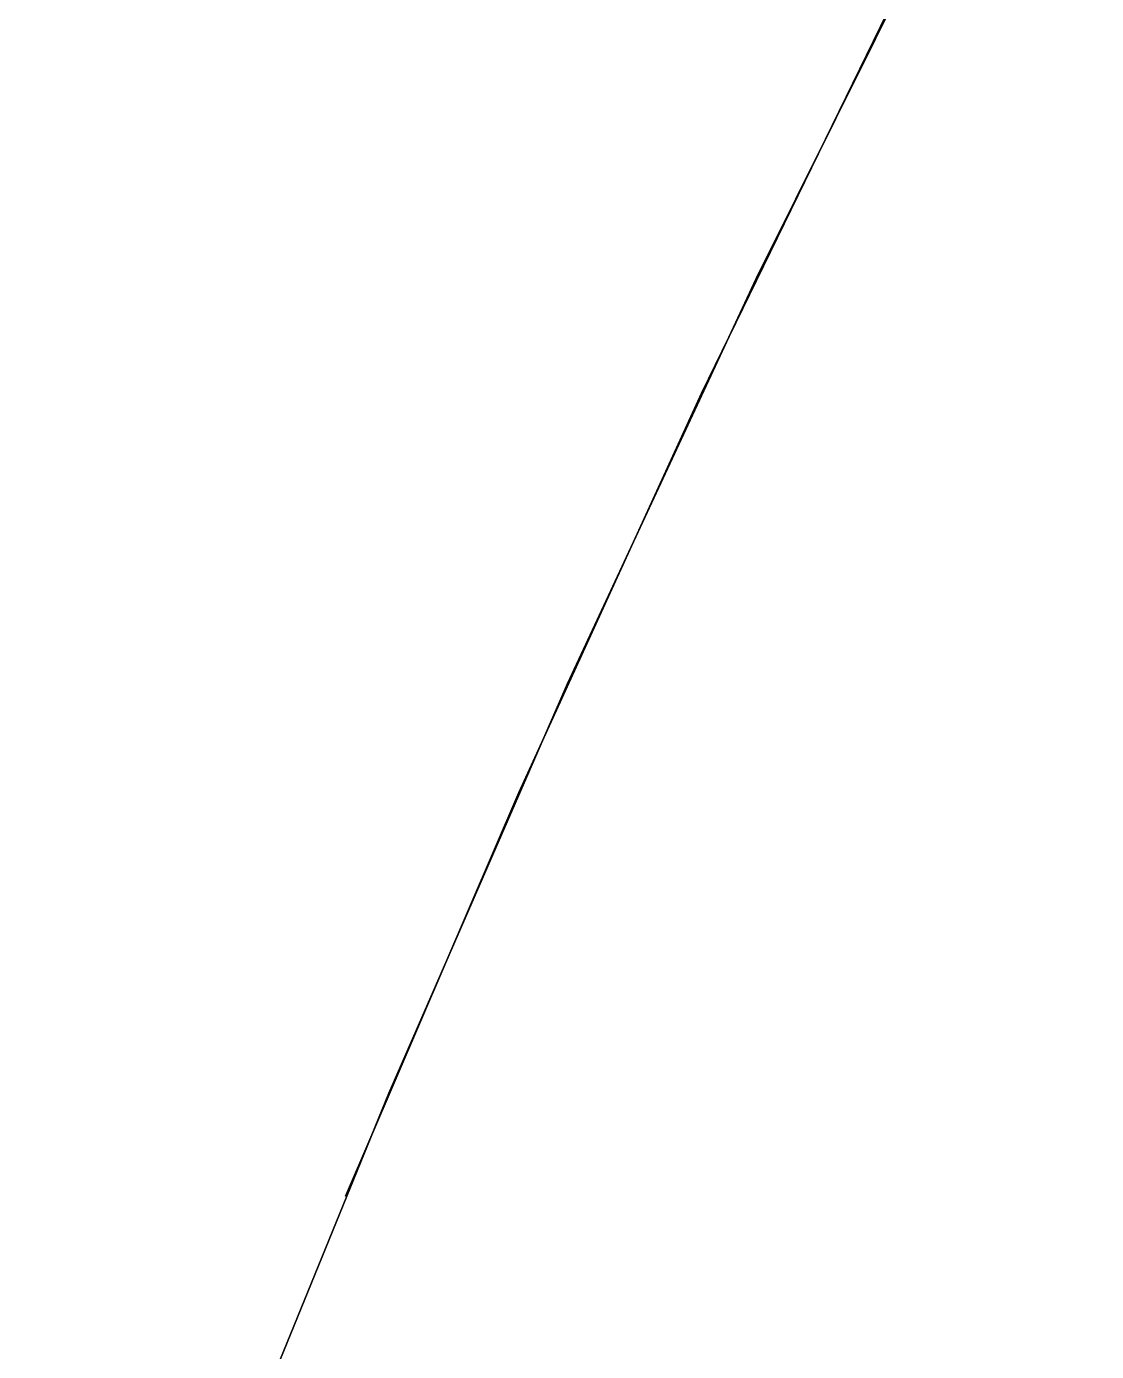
# Model space of a CAD drawing. Header units: metres. Extents: x -20 to 20, y -20 to 20.
# Drawn here: x -18.834 to -17.64, y 7.48 to 8.959 of the extents above; entities that cross this region are included whole.
import ezdxf

# ---------------------------------------------------------------- set-up
doc = ezdxf.new("R2010")
doc.units = ezdxf.units.M

msp = doc.modelspace()

# ---------------------------------------------------------------- meshes
at = {"layer": '10', "color": 2}
mesh = msp.add_polyface(dxfattribs=at)
corners = [(-17.8653, 8.9906, -16.5), (-17.8653, 8.9906, -16), (-17.6396, 9.4258, -16), (-17.8653, 8.9906, -15.5), (-17.6396, 9.4258, -15.5), (-17.8653, 8.9906, -15), (-17.6396, 9.4258, -15), (-17.8653, 8.9906, -14.5), (-17.6396, 9.4258, -14.5), (-17.8653, 8.9906, 6), (-18.0803, 8.55, 6), (-17.8653, 8.9906, 6.5), (-18.0803, 8.55, 6.5), (-17.8653, 8.9906, 7), (-18.0803, 8.55, 7), (-17.8653, 8.9906, 7.5), (-18.0803, 8.55, 7.5), (-17.8653, 8.9906, 8), (-18.0803, 8.55, 8), (-17.8653, 8.9906, 8.5), (-18.0803, 8.55, 8.5), (-17.8653, 8.9906, 9), (-18.0803, 8.55, 9), (-17.8653, 8.9906, 9.5), (-18.0803, 8.55, 9.5), (-17.8653, 8.9906, 10), (-18.0803, 8.55, 10), (-17.8653, 8.9906, 10.5), (-18.0803, 8.55, 10.5), (-17.8653, 8.9906, 11), (-18.0803, 8.55, 11), (-17.8653, 8.9906, 11.5), (-18.0803, 8.55, 11.5), (-17.8653, 8.9906, 12), (-18.0803, 8.55, 12), (-17.8653, 8.9906, 12.5), (-18.0803, 8.55, 12.5), (-17.8653, 8.9906, 13), (-18.0803, 8.55, 13), (-17.8653, 8.9906, 13.5), (-18.0803, 8.55, 13.5), (-17.8653, 8.9906, 14), (-18.0803, 8.55, 14), (-17.8653, 8.9906, 14.5), (-18.0803, 8.55, 14.5), (-17.8653, 8.9906, 15), (-18.0803, 8.55, 15), (-17.8653, 8.9906, 15.5), (-18.0803, 8.55, 15.5), (-17.8653, 8.9906, 16), (-18.0803, 8.55, 16), (-17.8653, 8.9906, 16.5), (-17.7974, 9.1242, 17), (-18.0194, 8.6777, 17), (-17.7974, 9.1242, 17.5), (-18.0194, 8.6777, 17.5), (-17.7974, 9.1242, 18), (-18.0194, 8.6777, 18), (-17.7974, 9.1242, 18.5), (-18.0194, 8.6777, 18.5), (-17.7974, 9.1242, 19), (-18.0194, 8.6777, 19), (-17.7974, 9.1242, 19.5), (-18.0194, 8.6777, 19.5), (-17.7974, 9.1242, 20), (-17.7974, 9.1242, -20), (-18.0194, 8.6777, -20), (-17.7974, 9.1242, -19.5), (-18.0194, 8.6777, -19.5), (-17.7974, 9.1242, -19), (-18.0194, 8.6777, -19), (-17.7974, 9.1242, -18.5), (-18.0194, 8.6777, -18.5), (-17.7974, 9.1242, -18), (-18.0194, 8.6777, -18), (-17.7974, 9.1242, -17.5), (-18.0194, 8.6777, -17.5), (-17.7974, 9.1242, -17)]
mesh.append_faces([[corners[k] for k in face] for face in [(0, 1, 2), (1, 3, 4), (3, 5, 6), (5, 7, 8), (9, 10, 11), (11, 12, 13), (13, 14, 15), (15, 16, 17), (17, 18, 19), (19, 20, 21), (21, 22, 23), (23, 24, 25), (25, 26, 27), (27, 28, 29), (29, 30, 31), (31, 32, 33), (33, 34, 35), (35, 36, 37), (37, 38, 39), (39, 40, 41), (41, 42, 43), (43, 44, 45), (45, 46, 47), (47, 48, 49), (49, 50, 51), (52, 53, 54), (54, 55, 56), (56, 57, 58), (58, 59, 60), (60, 61, 62), (62, 63, 64), (65, 66, 67), (67, 68, 69), (69, 70, 71), (71, 72, 73), (73, 74, 75), (75, 76, 77)]], dxfattribs={"color": 2})
mesh = msp.add_polyface(dxfattribs=at)
corners = [(-17.8653, 8.9906, -16.5), (-18.0803, 8.55, -16.5), (-17.8653, 8.9906, -16), (-18.0803, 8.55, -16), (-17.8653, 8.9906, -15.5), (-18.0803, 8.55, -15.5), (-17.8653, 8.9906, -15), (-18.0803, 8.55, -15), (-17.8653, 8.9906, -14.5), (-18.0803, 8.55, -14.5), (-17.8653, 8.9906, -14), (-18.0803, 8.55, -14), (-17.8653, 8.9906, -13.5), (-18.0803, 8.55, -13.5), (-17.8653, 8.9906, -13), (-18.0803, 8.55, -13), (-17.8653, 8.9906, -12.5), (-18.0803, 8.55, 8), (-18.0803, 8.55, 8.5), (-17.8653, 8.9906, 8.5), (-18.0803, 8.55, 9), (-17.8653, 8.9906, 9), (-18.0803, 8.55, 9.5), (-17.8653, 8.9906, 9.5), (-18.0803, 8.55, 10), (-17.8653, 8.9906, 10), (-18.0803, 8.55, 10.5), (-17.8653, 8.9906, 10.5), (-18.0803, 8.55, 11), (-17.8653, 8.9906, 11), (-18.0803, 8.55, 11.5), (-17.8653, 8.9906, 11.5), (-18.0803, 8.55, 12), (-17.8653, 8.9906, 12), (-18.0803, 8.55, 12.5), (-17.8653, 8.9906, 12.5), (-18.0803, 8.55, 13), (-17.8653, 8.9906, 13), (-18.0803, 8.55, 13.5), (-17.8653, 8.9906, 13.5), (-18.0803, 8.55, 14), (-17.8653, 8.9906, 14), (-18.0803, 8.55, 14.5), (-17.8653, 8.9906, 14.5), (-18.0803, 8.55, 15), (-17.8653, 8.9906, 15), (-18.0803, 8.55, 15.5), (-17.8653, 8.9906, 15.5), (-18.0803, 8.55, 16), (-17.8653, 8.9906, 16), (-18.0803, 8.55, 16.5), (-17.8653, 8.9906, 16.5), (-18.0194, 8.6777, 17), (-18.0194, 8.6777, 17.5), (-17.7974, 9.1242, 17.5), (-18.0194, 8.6777, 18), (-17.7974, 9.1242, 18), (-18.0194, 8.6777, 18.5), (-17.7974, 9.1242, 18.5), (-18.0194, 8.6777, 19), (-17.7974, 9.1242, 19), (-18.0194, 8.6777, 19.5), (-17.7974, 9.1242, 19.5), (-18.0194, 8.6777, 20), (-17.7974, 9.1242, 20), (-18.0194, 8.6777, -20), (-18.0194, 8.6777, -19.5), (-17.7974, 9.1242, -19.5), (-18.0194, 8.6777, -19), (-17.7974, 9.1242, -19), (-18.0194, 8.6777, -18.5), (-17.7974, 9.1242, -18.5), (-18.0194, 8.6777, -18), (-17.7974, 9.1242, -18), (-18.0194, 8.6777, -17.5), (-17.7974, 9.1242, -17.5), (-18.0194, 8.6777, -17), (-17.7974, 9.1242, -17)]
mesh.append_faces([[corners[k] for k in face] for face in [(0, 1, 2), (2, 3, 4), (4, 5, 6), (6, 7, 8), (8, 9, 10), (10, 11, 12), (12, 13, 14), (14, 15, 16), (17, 18, 19), (18, 20, 21), (20, 22, 23), (22, 24, 25), (24, 26, 27), (26, 28, 29), (28, 30, 31), (30, 32, 33), (32, 34, 35), (34, 36, 37), (36, 38, 39), (38, 40, 41), (40, 42, 43), (42, 44, 45), (44, 46, 47), (46, 48, 49), (48, 50, 51), (52, 53, 54), (53, 55, 56), (55, 57, 58), (57, 59, 60), (59, 61, 62), (61, 63, 64), (65, 66, 67), (66, 68, 69), (68, 70, 71), (70, 72, 73), (72, 74, 75), (74, 76, 77)]], dxfattribs={"color": 2})
mesh = msp.add_polyface(dxfattribs=at)
corners = [(-18.0803, 8.55, -16.5), (-18.0803, 8.55, -16), (-17.8653, 8.9906, -16), (-18.0803, 8.55, -15.5), (-17.8653, 8.9906, -15.5), (-18.0803, 8.55, -15), (-17.8653, 8.9906, -15), (-18.0803, 8.55, -14.5), (-17.8653, 8.9906, -14.5), (-18.0803, 8.55, -14), (-17.8653, 8.9906, -14), (-18.0803, 8.55, -13.5), (-17.8653, 8.9906, -13.5), (-18.0803, 8.55, -13), (-17.8653, 8.9906, -13), (-18.0803, 8.55, -12.5), (-17.8653, 8.9906, -12.5), (-18.0803, 8.55, -12), (-17.8653, 8.9906, -12), (-18.0803, 8.55, -11.5), (-17.8653, 8.9906, -11.5), (-18.0803, 8.55, -11), (-17.8653, 8.9906, -11), (-18.0803, 8.55, -10.5), (-17.8653, 8.9906, -10.5), (-18.0803, 8.55, 10.5), (-18.2844, 8.1043, 10.5), (-18.0803, 8.55, 11), (-18.2844, 8.1043, 11), (-18.0803, 8.55, 11.5), (-18.2844, 8.1043, 11.5), (-18.0803, 8.55, 12), (-18.2844, 8.1043, 12), (-18.0803, 8.55, 12.5), (-18.2844, 8.1043, 12.5), (-18.0803, 8.55, 13), (-18.2844, 8.1043, 13), (-18.0803, 8.55, 13.5), (-18.2844, 8.1043, 13.5), (-18.0803, 8.55, 14), (-18.2844, 8.1043, 14), (-18.0803, 8.55, 14.5), (-18.2844, 8.1043, 14.5), (-18.0803, 8.55, 15), (-18.2844, 8.1043, 15), (-18.0803, 8.55, 15.5), (-18.2844, 8.1043, 15.5), (-18.0803, 8.55, 16), (-18.2844, 8.1043, 16), (-18.0803, 8.55, 16.5), (-18.0194, 8.6777, 17), (-18.2301, 8.2257, 17), (-18.0194, 8.6777, 17.5), (-18.2301, 8.2257, 17.5), (-18.0194, 8.6777, 18), (-18.2301, 8.2257, 18), (-18.0194, 8.6777, 18.5), (-18.2301, 8.2257, 18.5), (-18.0194, 8.6777, 19), (-18.2301, 8.2257, 19), (-18.0194, 8.6777, 19.5), (-18.2301, 8.2257, 19.5), (-18.0194, 8.6777, 20), (-18.0194, 8.6777, -20), (-18.2301, 8.2257, -20), (-18.0194, 8.6777, -19.5), (-18.2301, 8.2257, -19.5), (-18.0194, 8.6777, -19), (-18.2301, 8.2257, -19), (-18.0194, 8.6777, -18.5), (-18.2301, 8.2257, -18.5), (-18.0194, 8.6777, -18), (-18.2301, 8.2257, -18), (-18.0194, 8.6777, -17.5), (-18.2301, 8.2257, -17.5), (-18.0194, 8.6777, -17)]
mesh.append_faces([[corners[k] for k in face] for face in [(0, 1, 2), (1, 3, 4), (3, 5, 6), (5, 7, 8), (7, 9, 10), (9, 11, 12), (11, 13, 14), (13, 15, 16), (15, 17, 18), (17, 19, 20), (19, 21, 22), (21, 23, 24), (25, 26, 27), (27, 28, 29), (29, 30, 31), (31, 32, 33), (33, 34, 35), (35, 36, 37), (37, 38, 39), (39, 40, 41), (41, 42, 43), (43, 44, 45), (45, 46, 47), (47, 48, 49), (50, 51, 52), (52, 53, 54), (54, 55, 56), (56, 57, 58), (58, 59, 60), (60, 61, 62), (63, 64, 65), (65, 66, 67), (67, 68, 69), (69, 70, 71), (71, 72, 73), (73, 74, 75)]], dxfattribs={"color": 2})
mesh = msp.add_polyface(dxfattribs=at)
corners = [(-18.0803, 8.55, -10.5), (-18.0803, 8.55, -10), (-17.8653, 8.9906, -10), (-18.0803, 8.55, -9.5), (-17.8653, 8.9906, -9.5), (-18.0803, 8.55, -9), (-17.8653, 8.9906, -9), (-18.0803, 8.55, -8.5), (-17.8653, 8.9906, -8.5), (-18.0803, 8.55, -8), (-17.8653, 8.9906, -8), (-18.0803, 8.55, -7.5), (-17.8653, 8.9906, -7.5), (-18.0803, 8.55, -7), (-17.8653, 8.9906, -7), (-18.0803, 8.55, -6.5), (-17.8653, 8.9906, -6.5), (-18.0803, 8.55, -6), (-17.8653, 8.9906, -6), (-18.0803, 8.55, -5.5), (-17.8653, 8.9906, -5.5), (-18.0803, 8.55, -5), (-17.8653, 8.9906, -5), (-18.0803, 8.55, -4.5), (-17.8653, 8.9906, -4.5), (-18.0803, 8.55, -4), (-17.8653, 8.9906, -4), (-18.0803, 8.55, -3.5), (-17.8653, 8.9906, -3.5), (-18.0803, 8.55, -3), (-17.8653, 8.9906, -3), (-18.0803, 8.55, -2.5), (-17.8653, 8.9906, -2.5), (-18.0803, 8.55, -2), (-17.8653, 8.9906, -2), (-18.0803, 8.55, -1.5), (-17.8653, 8.9906, -1.5), (-18.0803, 8.55, -1), (-17.8653, 8.9906, -1), (-18.0803, 8.55, -0.5), (-17.8653, 8.9906, -0.5), (-18.0803, 8.55), (-17.8653, 8.9906), (-18.0803, 8.55, 0.5), (-17.8653, 8.9906, 0.5), (-18.0803, 8.55, 1), (-17.8653, 8.9906, 1), (-18.0803, 8.55, 1.5), (-17.8653, 8.9906, 1.5), (-18.0803, 8.55, 2), (-17.8653, 8.9906, 2), (-18.0803, 8.55, 2.5), (-17.8653, 8.9906, 2.5), (-18.0803, 8.55, 3), (-17.8653, 8.9906, 3), (-18.0803, 8.55, 3.5), (-17.8653, 8.9906, 3.5), (-18.0803, 8.55, 4), (-17.8653, 8.9906, 4), (-18.0803, 8.55, 4.5), (-17.8653, 8.9906, 4.5), (-18.0803, 8.55, 5), (-17.8653, 8.9906, 5), (-18.0803, 8.55, 5.5), (-17.8653, 8.9906, 5.5), (-18.0803, 8.55, 6), (-17.8653, 8.9906, 6), (-18.0803, 8.55, 6.5), (-17.8653, 8.9906, 6.5), (-18.0803, 8.55, 7), (-17.8653, 8.9906, 7), (-18.0803, 8.55, 7.5), (-17.8653, 8.9906, 7.5), (-18.0803, 8.55, 8), (-17.8653, 8.9906, 8)]
mesh.append_faces([[corners[k] for k in face] for face in [(0, 1, 2), (1, 3, 4), (3, 5, 6), (5, 7, 8), (7, 9, 10), (9, 11, 12), (11, 13, 14), (13, 15, 16), (15, 17, 18), (17, 19, 20), (19, 21, 22), (21, 23, 24), (23, 25, 26), (25, 27, 28), (27, 29, 30), (29, 31, 32), (31, 33, 34), (33, 35, 36), (35, 37, 38), (37, 39, 40), (39, 41, 42), (41, 43, 44), (43, 45, 46), (45, 47, 48), (47, 49, 50), (49, 51, 52), (51, 53, 54), (53, 55, 56), (55, 57, 58), (57, 59, 60), (59, 61, 62), (61, 63, 64), (63, 65, 66), (65, 67, 68), (67, 69, 70), (69, 71, 72), (71, 73, 74)]], dxfattribs={"color": 2})
mesh = msp.add_polyface(dxfattribs=at)
corners = [(-17.8653, 8.9906, -12.5), (-18.0803, 8.55, -12.5), (-17.8653, 8.9906, -12), (-18.0803, 8.55, -12), (-17.8653, 8.9906, -11.5), (-18.0803, 8.55, -11.5), (-17.8653, 8.9906, -11), (-18.0803, 8.55, -11), (-17.8653, 8.9906, -10.5), (-18.0803, 8.55, -10.5), (-17.8653, 8.9906, -10), (-18.0803, 8.55, -10), (-17.8653, 8.9906, -9.5), (-18.0803, 8.55, -9.5), (-17.8653, 8.9906, -9), (-18.0803, 8.55, -9), (-17.8653, 8.9906, -8.5), (-18.0803, 8.55, -8.5), (-17.8653, 8.9906, -8), (-18.0803, 8.55, -8), (-17.8653, 8.9906, -7.5), (-18.0803, 8.55, -7.5), (-17.8653, 8.9906, -7), (-18.0803, 8.55, -7), (-17.8653, 8.9906, -6.5), (-18.0803, 8.55, -6.5), (-17.8653, 8.9906, -6), (-18.0803, 8.55, -6), (-17.8653, 8.9906, -5.5), (-18.0803, 8.55, -5.5), (-17.8653, 8.9906, -5), (-18.0803, 8.55, -5), (-17.8653, 8.9906, -4.5), (-18.0803, 8.55, -4.5), (-17.8653, 8.9906, -4), (-18.0803, 8.55, -4), (-17.8653, 8.9906, -3.5), (-18.0803, 8.55, -3.5), (-17.8653, 8.9906, -3), (-18.0803, 8.55, -3), (-17.8653, 8.9906, -2.5), (-18.0803, 8.55, -2.5), (-17.8653, 8.9906, -2), (-18.0803, 8.55, -2), (-17.8653, 8.9906, -1.5), (-18.0803, 8.55, -1.5), (-17.8653, 8.9906, -1), (-18.0803, 8.55, -1), (-17.8653, 8.9906, -0.5), (-18.0803, 8.55, -0.5), (-17.8653, 8.9906), (-18.0803, 8.55), (-17.8653, 8.9906, 0.5), (-18.0803, 8.55, 0.5), (-17.8653, 8.9906, 1), (-18.0803, 8.55, 1), (-17.8653, 8.9906, 1.5), (-18.0803, 8.55, 1.5), (-17.8653, 8.9906, 2), (-18.0803, 8.55, 2), (-17.8653, 8.9906, 2.5), (-18.0803, 8.55, 2.5), (-17.8653, 8.9906, 3), (-18.0803, 8.55, 3), (-17.8653, 8.9906, 3.5), (-18.0803, 8.55, 3.5), (-17.8653, 8.9906, 4), (-18.0803, 8.55, 4), (-17.8653, 8.9906, 4.5), (-18.0803, 8.55, 4.5), (-17.8653, 8.9906, 5), (-18.0803, 8.55, 5), (-17.8653, 8.9906, 5.5), (-18.0803, 8.55, 5.5), (-17.8653, 8.9906, 6)]
mesh.append_faces([[corners[k] for k in face] for face in [(0, 1, 2), (2, 3, 4), (4, 5, 6), (6, 7, 8), (8, 9, 10), (10, 11, 12), (12, 13, 14), (14, 15, 16), (16, 17, 18), (18, 19, 20), (20, 21, 22), (22, 23, 24), (24, 25, 26), (26, 27, 28), (28, 29, 30), (30, 31, 32), (32, 33, 34), (34, 35, 36), (36, 37, 38), (38, 39, 40), (40, 41, 42), (42, 43, 44), (44, 45, 46), (46, 47, 48), (48, 49, 50), (50, 51, 52), (52, 53, 54), (54, 55, 56), (56, 57, 58), (58, 59, 60), (60, 61, 62), (62, 63, 64), (64, 65, 66), (66, 67, 68), (68, 69, 70), (70, 71, 72), (72, 73, 74)]], dxfattribs={"color": 2})
mesh = msp.add_polyface(dxfattribs=at)
corners = [(-18.0803, 8.55, -16.5), (-18.2844, 8.1043, -16.5), (-18.0803, 8.55, -16), (-18.2844, 8.1043, -16), (-18.0803, 8.55, -15.5), (-18.2844, 8.1043, -15.5), (-18.0803, 8.55, -15), (-18.2844, 8.1043, -15), (-18.0803, 8.55, -14.5), (-18.2844, 8.1043, -14.5), (-18.0803, 8.55, -14), (-18.2844, 8.1043, -14), (-18.0803, 8.55, -13.5), (-18.2844, 8.1043, -13.5), (-18.0803, 8.55, -13), (-18.2844, 8.1043, -13), (-18.0803, 8.55, -12.5), (-18.2844, 8.1043, -12.5), (-18.0803, 8.55, -12), (-18.2844, 8.1043, -12), (-18.0803, 8.55, -11.5), (-18.2844, 8.1043, -11.5), (-18.0803, 8.55, -11), (-18.2844, 8.1043, -11), (-18.0803, 8.55, -10.5), (-18.2844, 8.1043, -10.5), (-18.0803, 8.55, -10), (-18.2844, 8.1043, -10), (-18.0803, 8.55, -9.5), (-18.2844, 8.1043, -9.5), (-18.0803, 8.55, -9), (-18.2844, 8.1043, -9), (-18.0803, 8.55, -8.5), (-18.2844, 8.1043, -8.5), (-18.0803, 8.55, -8), (-18.2844, 8.1043, 12.5), (-18.2844, 8.1043, 13), (-18.0803, 8.55, 13), (-18.2844, 8.1043, 13.5), (-18.0803, 8.55, 13.5), (-18.2844, 8.1043, 14), (-18.0803, 8.55, 14), (-18.2844, 8.1043, 14.5), (-18.0803, 8.55, 14.5), (-18.2844, 8.1043, 15), (-18.0803, 8.55, 15), (-18.2844, 8.1043, 15.5), (-18.0803, 8.55, 15.5), (-18.2844, 8.1043, 16), (-18.0803, 8.55, 16), (-18.2844, 8.1043, 16.5), (-18.0803, 8.55, 16.5), (-18.2301, 8.2257, 17), (-18.2301, 8.2257, 17.5), (-18.0194, 8.6777, 17.5), (-18.2301, 8.2257, 18), (-18.0194, 8.6777, 18), (-18.2301, 8.2257, 18.5), (-18.0194, 8.6777, 18.5), (-18.2301, 8.2257, 19), (-18.0194, 8.6777, 19), (-18.2301, 8.2257, 19.5), (-18.0194, 8.6777, 19.5), (-18.2301, 8.2257, 20), (-18.0194, 8.6777, 20), (-18.2301, 8.2257, -20), (-18.2301, 8.2257, -19.5), (-18.0194, 8.6777, -19.5), (-18.2301, 8.2257, -19), (-18.0194, 8.6777, -19), (-18.2301, 8.2257, -18.5), (-18.0194, 8.6777, -18.5), (-18.2301, 8.2257, -18), (-18.0194, 8.6777, -18), (-18.2301, 8.2257, -17.5), (-18.0194, 8.6777, -17.5), (-18.2301, 8.2257, -17), (-18.0194, 8.6777, -17)]
mesh.append_faces([[corners[k] for k in face] for face in [(0, 1, 2), (2, 3, 4), (4, 5, 6), (6, 7, 8), (8, 9, 10), (10, 11, 12), (12, 13, 14), (14, 15, 16), (16, 17, 18), (18, 19, 20), (20, 21, 22), (22, 23, 24), (24, 25, 26), (26, 27, 28), (28, 29, 30), (30, 31, 32), (32, 33, 34), (35, 36, 37), (36, 38, 39), (38, 40, 41), (40, 42, 43), (42, 44, 45), (44, 46, 47), (46, 48, 49), (48, 50, 51), (52, 53, 54), (53, 55, 56), (55, 57, 58), (57, 59, 60), (59, 61, 62), (61, 63, 64), (65, 66, 67), (66, 68, 69), (68, 70, 71), (70, 72, 73), (72, 74, 75), (74, 76, 77)]], dxfattribs={"color": 2})
mesh = msp.add_polyface(dxfattribs=at)
corners = [(-18.2844, 8.1043, -16.5), (-18.2844, 8.1043, -16), (-18.0803, 8.55, -16), (-18.2844, 8.1043, -15.5), (-18.0803, 8.55, -15.5), (-18.2844, 8.1043, -15), (-18.0803, 8.55, -15), (-18.2844, 8.1043, -14.5), (-18.0803, 8.55, -14.5), (-18.2844, 8.1043, -14), (-18.0803, 8.55, -14), (-18.2844, 8.1043, -13.5), (-18.0803, 8.55, -13.5), (-18.2844, 8.1043, -13), (-18.0803, 8.55, -13), (-18.2844, 8.1043, -12.5), (-18.0803, 8.55, -12.5), (-18.2844, 8.1043, -12), (-18.0803, 8.55, -12), (-18.2844, 8.1043, -11.5), (-18.0803, 8.55, -11.5), (-18.2844, 8.1043, -11), (-18.0803, 8.55, -11), (-18.2844, 8.1043, -10.5), (-18.0803, 8.55, -10.5), (-18.2844, 8.1043, -10), (-18.0803, 8.55, -10), (-18.2844, 8.1043, -9.5), (-18.0803, 8.55, -9.5), (-18.2844, 8.1043, -9), (-18.0803, 8.55, -9), (-18.2844, 8.1043, -8.5), (-18.0803, 8.55, -8.5), (-18.2844, 8.1043, -8), (-18.0803, 8.55, -8), (-18.2844, 8.1043, -7.5), (-18.0803, 8.55, -7.5), (-18.2844, 8.1043, -7), (-18.0803, 8.55, -7), (-18.2844, 8.1043, -6.5), (-18.0803, 8.55, -6.5), (-18.2844, 8.1043, -6), (-18.0803, 8.55, -6), (-18.2844, 8.1043, 15), (-18.4776, 7.6537, 15), (-18.2844, 8.1043, 15.5), (-18.4776, 7.6537, 15.5), (-18.2844, 8.1043, 16), (-18.4776, 7.6537, 16), (-18.2844, 8.1043, 16.5), (-18.2301, 8.2257, 17), (-18.4295, 7.7687, 17), (-18.2301, 8.2257, 17.5), (-18.4295, 7.7687, 17.5), (-18.2301, 8.2257, 18), (-18.4295, 7.7687, 18), (-18.2301, 8.2257, 18.5), (-18.4295, 7.7687, 18.5), (-18.2301, 8.2257, 19), (-18.4295, 7.7687, 19), (-18.2301, 8.2257, 19.5), (-18.4295, 7.7687, 19.5), (-18.2301, 8.2257, 20), (-18.2301, 8.2257, -20), (-18.4295, 7.7687, -20), (-18.2301, 8.2257, -19.5), (-18.4295, 7.7687, -19.5), (-18.2301, 8.2257, -19), (-18.4295, 7.7687, -19), (-18.2301, 8.2257, -18.5), (-18.4295, 7.7687, -18.5), (-18.2301, 8.2257, -18), (-18.4295, 7.7687, -18), (-18.2301, 8.2257, -17.5), (-18.4295, 7.7687, -17.5), (-18.2301, 8.2257, -17)]
mesh.append_faces([[corners[k] for k in face] for face in [(0, 1, 2), (1, 3, 4), (3, 5, 6), (5, 7, 8), (7, 9, 10), (9, 11, 12), (11, 13, 14), (13, 15, 16), (15, 17, 18), (17, 19, 20), (19, 21, 22), (21, 23, 24), (23, 25, 26), (25, 27, 28), (27, 29, 30), (29, 31, 32), (31, 33, 34), (33, 35, 36), (35, 37, 38), (37, 39, 40), (39, 41, 42), (43, 44, 45), (45, 46, 47), (47, 48, 49), (50, 51, 52), (52, 53, 54), (54, 55, 56), (56, 57, 58), (58, 59, 60), (60, 61, 62), (63, 64, 65), (65, 66, 67), (67, 68, 69), (69, 70, 71), (71, 72, 73), (73, 74, 75)]], dxfattribs={"color": 2})
mesh = msp.add_polyface(dxfattribs=at)
corners = [(-18.2844, 8.1043, -6), (-18.2844, 8.1043, -5.5), (-18.0803, 8.55, -5.5), (-18.2844, 8.1043, -5), (-18.0803, 8.55, -5), (-18.2844, 8.1043, -4.5), (-18.0803, 8.55, -4.5), (-18.2844, 8.1043, -4), (-18.0803, 8.55, -4), (-18.2844, 8.1043, -3.5), (-18.0803, 8.55, -3.5), (-18.2844, 8.1043, -3), (-18.0803, 8.55, -3), (-18.2844, 8.1043, -2.5), (-18.0803, 8.55, -2.5), (-18.2844, 8.1043, -2), (-18.0803, 8.55, -2), (-18.2844, 8.1043, -1.5), (-18.0803, 8.55, -1.5), (-18.2844, 8.1043, -1), (-18.0803, 8.55, -1), (-18.2844, 8.1043, -0.5), (-18.0803, 8.55, -0.5), (-18.2844, 8.1043), (-18.0803, 8.55), (-18.2844, 8.1043, 0.5), (-18.0803, 8.55, 0.5), (-18.2844, 8.1043, 1), (-18.0803, 8.55, 1), (-18.2844, 8.1043, 1.5), (-18.0803, 8.55, 1.5), (-18.2844, 8.1043, 2), (-18.0803, 8.55, 2), (-18.2844, 8.1043, 2.5), (-18.0803, 8.55, 2.5), (-18.2844, 8.1043, 3), (-18.0803, 8.55, 3), (-18.2844, 8.1043, 3.5), (-18.0803, 8.55, 3.5), (-18.2844, 8.1043, 4), (-18.0803, 8.55, 4), (-18.2844, 8.1043, 4.5), (-18.0803, 8.55, 4.5), (-18.2844, 8.1043, 5), (-18.0803, 8.55, 5), (-18.2844, 8.1043, 5.5), (-18.0803, 8.55, 5.5), (-18.2844, 8.1043, 6), (-18.0803, 8.55, 6), (-18.2844, 8.1043, 6.5), (-18.0803, 8.55, 6.5), (-18.2844, 8.1043, 7), (-18.0803, 8.55, 7), (-18.2844, 8.1043, 7.5), (-18.0803, 8.55, 7.5), (-18.2844, 8.1043, 8), (-18.0803, 8.55, 8), (-18.2844, 8.1043, 8.5), (-18.0803, 8.55, 8.5), (-18.2844, 8.1043, 9), (-18.0803, 8.55, 9), (-18.2844, 8.1043, 9.5), (-18.0803, 8.55, 9.5), (-18.2844, 8.1043, 10), (-18.0803, 8.55, 10), (-18.2844, 8.1043, 10.5), (-18.0803, 8.55, 10.5), (-18.2844, 8.1043, 11), (-18.0803, 8.55, 11), (-18.2844, 8.1043, 11.5), (-18.0803, 8.55, 11.5), (-18.2844, 8.1043, 12), (-18.0803, 8.55, 12), (-18.2844, 8.1043, 12.5), (-18.0803, 8.55, 12.5)]
mesh.append_faces([[corners[k] for k in face] for face in [(0, 1, 2), (1, 3, 4), (3, 5, 6), (5, 7, 8), (7, 9, 10), (9, 11, 12), (11, 13, 14), (13, 15, 16), (15, 17, 18), (17, 19, 20), (19, 21, 22), (21, 23, 24), (23, 25, 26), (25, 27, 28), (27, 29, 30), (29, 31, 32), (31, 33, 34), (33, 35, 36), (35, 37, 38), (37, 39, 40), (39, 41, 42), (41, 43, 44), (43, 45, 46), (45, 47, 48), (47, 49, 50), (49, 51, 52), (51, 53, 54), (53, 55, 56), (55, 57, 58), (57, 59, 60), (59, 61, 62), (61, 63, 64), (63, 65, 66), (65, 67, 68), (67, 69, 70), (69, 71, 72), (71, 73, 74)]], dxfattribs={"color": 2})
mesh = msp.add_polyface(dxfattribs=at)
corners = [(-18.0803, 8.55, -8), (-18.2844, 8.1043, -8), (-18.0803, 8.55, -7.5), (-18.2844, 8.1043, -7.5), (-18.0803, 8.55, -7), (-18.2844, 8.1043, -7), (-18.0803, 8.55, -6.5), (-18.2844, 8.1043, -6.5), (-18.0803, 8.55, -6), (-18.2844, 8.1043, -6), (-18.0803, 8.55, -5.5), (-18.2844, 8.1043, -5.5), (-18.0803, 8.55, -5), (-18.2844, 8.1043, -5), (-18.0803, 8.55, -4.5), (-18.2844, 8.1043, -4.5), (-18.0803, 8.55, -4), (-18.2844, 8.1043, -4), (-18.0803, 8.55, -3.5), (-18.2844, 8.1043, -3.5), (-18.0803, 8.55, -3), (-18.2844, 8.1043, -3), (-18.0803, 8.55, -2.5), (-18.2844, 8.1043, -2.5), (-18.0803, 8.55, -2), (-18.2844, 8.1043, -2), (-18.0803, 8.55, -1.5), (-18.2844, 8.1043, -1.5), (-18.0803, 8.55, -1), (-18.2844, 8.1043, -1), (-18.0803, 8.55, -0.5), (-18.2844, 8.1043, -0.5), (-18.0803, 8.55), (-18.2844, 8.1043), (-18.0803, 8.55, 0.5), (-18.2844, 8.1043, 0.5), (-18.0803, 8.55, 1), (-18.2844, 8.1043, 1), (-18.0803, 8.55, 1.5), (-18.2844, 8.1043, 1.5), (-18.0803, 8.55, 2), (-18.2844, 8.1043, 2), (-18.0803, 8.55, 2.5), (-18.2844, 8.1043, 2.5), (-18.0803, 8.55, 3), (-18.2844, 8.1043, 3), (-18.0803, 8.55, 3.5), (-18.2844, 8.1043, 3.5), (-18.0803, 8.55, 4), (-18.2844, 8.1043, 4), (-18.0803, 8.55, 4.5), (-18.2844, 8.1043, 4.5), (-18.0803, 8.55, 5), (-18.2844, 8.1043, 5), (-18.0803, 8.55, 5.5), (-18.2844, 8.1043, 5.5), (-18.0803, 8.55, 6), (-18.2844, 8.1043, 6), (-18.0803, 8.55, 6.5), (-18.2844, 8.1043, 6.5), (-18.0803, 8.55, 7), (-18.2844, 8.1043, 7), (-18.0803, 8.55, 7.5), (-18.2844, 8.1043, 7.5), (-18.0803, 8.55, 8), (-18.2844, 8.1043, 8), (-18.0803, 8.55, 8.5), (-18.2844, 8.1043, 8.5), (-18.0803, 8.55, 9), (-18.2844, 8.1043, 9), (-18.0803, 8.55, 9.5), (-18.2844, 8.1043, 9.5), (-18.0803, 8.55, 10), (-18.2844, 8.1043, 10), (-18.0803, 8.55, 10.5)]
mesh.append_faces([[corners[k] for k in face] for face in [(0, 1, 2), (2, 3, 4), (4, 5, 6), (6, 7, 8), (8, 9, 10), (10, 11, 12), (12, 13, 14), (14, 15, 16), (16, 17, 18), (18, 19, 20), (20, 21, 22), (22, 23, 24), (24, 25, 26), (26, 27, 28), (28, 29, 30), (30, 31, 32), (32, 33, 34), (34, 35, 36), (36, 37, 38), (38, 39, 40), (40, 41, 42), (42, 43, 44), (44, 45, 46), (46, 47, 48), (48, 49, 50), (50, 51, 52), (52, 53, 54), (54, 55, 56), (56, 57, 58), (58, 59, 60), (60, 61, 62), (62, 63, 64), (64, 65, 66), (66, 67, 68), (68, 69, 70), (70, 71, 72), (72, 73, 74)]], dxfattribs={"color": 2})
mesh = msp.add_polyface(dxfattribs=at)
corners = [(-18.4776, 7.6537, -1.5), (-18.4776, 7.6537, -1), (-18.2844, 8.1043, -1), (-18.4776, 7.6537, -0.5), (-18.2844, 8.1043, -0.5), (-18.4776, 7.6537), (-18.2844, 8.1043), (-18.4776, 7.6537, 0.5), (-18.2844, 8.1043, 0.5), (-18.4776, 7.6537, 1), (-18.2844, 8.1043, 1), (-18.4776, 7.6537, 1.5), (-18.2844, 8.1043, 1.5), (-18.4776, 7.6537, 2), (-18.2844, 8.1043, 2), (-18.4776, 7.6537, 2.5), (-18.2844, 8.1043, 2.5), (-18.4776, 7.6537, 3), (-18.2844, 8.1043, 3), (-18.4776, 7.6537, 3.5), (-18.2844, 8.1043, 3.5), (-18.4776, 7.6537, 4), (-18.2844, 8.1043, 4), (-18.4776, 7.6537, 4.5), (-18.2844, 8.1043, 4.5), (-18.4776, 7.6537, 5), (-18.2844, 8.1043, 5), (-18.4776, 7.6537, 5.5), (-18.2844, 8.1043, 5.5), (-18.4776, 7.6537, 6), (-18.2844, 8.1043, 6), (-18.4776, 7.6537, 6.5), (-18.2844, 8.1043, 6.5), (-18.4776, 7.6537, 7), (-18.2844, 8.1043, 7), (-18.4776, 7.6537, 7.5), (-18.2844, 8.1043, 7.5), (-18.4776, 7.6537, 8), (-18.2844, 8.1043, 8), (-18.4776, 7.6537, 8.5), (-18.2844, 8.1043, 8.5), (-18.4776, 7.6537, 9), (-18.2844, 8.1043, 9), (-18.4776, 7.6537, 9.5), (-18.2844, 8.1043, 9.5), (-18.4776, 7.6537, 10), (-18.2844, 8.1043, 10), (-18.4776, 7.6537, 10.5), (-18.2844, 8.1043, 10.5), (-18.4776, 7.6537, 11), (-18.2844, 8.1043, 11), (-18.4776, 7.6537, 11.5), (-18.2844, 8.1043, 11.5), (-18.4776, 7.6537, 12), (-18.2844, 8.1043, 12), (-18.4776, 7.6537, 12.5), (-18.2844, 8.1043, 12.5), (-18.4776, 7.6537, 13), (-18.2844, 8.1043, 13), (-18.4776, 7.6537, 13.5), (-18.2844, 8.1043, 13.5), (-18.4776, 7.6537, 14), (-18.2844, 8.1043, 14), (-18.4776, 7.6537, 14.5), (-18.2844, 8.1043, 14.5), (-18.4776, 7.6537, 15), (-18.2844, 8.1043, 15), (-18.4776, 7.6537, 15.5), (-18.2844, 8.1043, 15.5), (-18.4776, 7.6537, 16), (-18.2844, 8.1043, 16), (-18.4776, 7.6537, 16.5), (-18.2844, 8.1043, 16.5), (-18.4295, 7.7687, 17), (-18.4295, 7.7687, 17.5), (-18.2301, 8.2257, 17.5)]
mesh.append_faces([[corners[k] for k in face] for face in [(0, 1, 2), (1, 3, 4), (3, 5, 6), (5, 7, 8), (7, 9, 10), (9, 11, 12), (11, 13, 14), (13, 15, 16), (15, 17, 18), (17, 19, 20), (19, 21, 22), (21, 23, 24), (23, 25, 26), (25, 27, 28), (27, 29, 30), (29, 31, 32), (31, 33, 34), (33, 35, 36), (35, 37, 38), (37, 39, 40), (39, 41, 42), (41, 43, 44), (43, 45, 46), (45, 47, 48), (47, 49, 50), (49, 51, 52), (51, 53, 54), (53, 55, 56), (55, 57, 58), (57, 59, 60), (59, 61, 62), (61, 63, 64), (63, 65, 66), (65, 67, 68), (67, 69, 70), (69, 71, 72), (73, 74, 75)]], dxfattribs={"color": 2})
mesh = msp.add_polyface(dxfattribs=at)
corners = [(-18.2844, 8.1043, -16.5), (-18.4776, 7.6537, -16.5), (-18.2844, 8.1043, -16), (-18.4776, 7.6537, -16), (-18.2844, 8.1043, -15.5), (-18.4776, 7.6537, -15.5), (-18.2844, 8.1043, -15), (-18.4776, 7.6537, -15), (-18.2844, 8.1043, -14.5), (-18.4776, 7.6537, -14.5), (-18.2844, 8.1043, -14), (-18.4776, 7.6537, -14), (-18.2844, 8.1043, -13.5), (-18.4776, 7.6537, -13.5), (-18.2844, 8.1043, -13), (-18.4776, 7.6537, -13), (-18.2844, 8.1043, -12.5), (-18.4776, 7.6537, -12.5), (-18.2844, 8.1043, -12), (-18.4776, 7.6537, -12), (-18.2844, 8.1043, -11.5), (-18.4776, 7.6537, -11.5), (-18.2844, 8.1043, -11), (-18.4776, 7.6537, -11), (-18.2844, 8.1043, -10.5), (-18.4776, 7.6537, -10.5), (-18.2844, 8.1043, -10), (-18.4776, 7.6537, -10), (-18.2844, 8.1043, -9.5), (-18.4776, 7.6537, -9.5), (-18.2844, 8.1043, -9), (-18.4776, 7.6537, -9), (-18.2844, 8.1043, -8.5), (-18.4776, 7.6537, -8.5), (-18.2844, 8.1043, -8), (-18.4776, 7.6537, -8), (-18.2844, 8.1043, -7.5), (-18.4776, 7.6537, -7.5), (-18.2844, 8.1043, -7), (-18.4776, 7.6537, -7), (-18.2844, 8.1043, -6.5), (-18.4776, 7.6537, -6.5), (-18.2844, 8.1043, -6), (-18.4776, 7.6537, -6), (-18.2844, 8.1043, -5.5), (-18.4776, 7.6537, -5.5), (-18.2844, 8.1043, -5), (-18.4776, 7.6537, -5), (-18.2844, 8.1043, -4.5), (-18.4776, 7.6537, -4.5), (-18.2844, 8.1043, -4), (-18.4776, 7.6537, -4), (-18.2844, 8.1043, -3.5), (-18.4295, 7.7687, 17.5), (-18.4295, 7.7687, 18), (-18.2301, 8.2257, 18), (-18.4295, 7.7687, 18.5), (-18.2301, 8.2257, 18.5), (-18.4295, 7.7687, 19), (-18.2301, 8.2257, 19), (-18.4295, 7.7687, 19.5), (-18.2301, 8.2257, 19.5), (-18.4295, 7.7687, 20), (-18.2301, 8.2257, 20), (-18.4295, 7.7687, -20), (-18.4295, 7.7687, -19.5), (-18.2301, 8.2257, -19.5), (-18.4295, 7.7687, -19), (-18.2301, 8.2257, -19), (-18.4295, 7.7687, -18.5), (-18.2301, 8.2257, -18.5), (-18.4295, 7.7687, -18), (-18.2301, 8.2257, -18), (-18.4295, 7.7687, -17.5), (-18.2301, 8.2257, -17.5), (-18.4295, 7.7687, -17), (-18.2301, 8.2257, -17)]
mesh.append_faces([[corners[k] for k in face] for face in [(0, 1, 2), (2, 3, 4), (4, 5, 6), (6, 7, 8), (8, 9, 10), (10, 11, 12), (12, 13, 14), (14, 15, 16), (16, 17, 18), (18, 19, 20), (20, 21, 22), (22, 23, 24), (24, 25, 26), (26, 27, 28), (28, 29, 30), (30, 31, 32), (32, 33, 34), (34, 35, 36), (36, 37, 38), (38, 39, 40), (40, 41, 42), (42, 43, 44), (44, 45, 46), (46, 47, 48), (48, 49, 50), (50, 51, 52), (53, 54, 55), (54, 56, 57), (56, 58, 59), (58, 60, 61), (60, 62, 63), (64, 65, 66), (65, 67, 68), (67, 69, 70), (69, 71, 72), (71, 73, 74), (73, 75, 76)]], dxfattribs={"color": 2})
mesh = msp.add_polyface(dxfattribs=at)
corners = [(-18.4776, 7.6537, -16.5), (-18.4776, 7.6537, -16), (-18.2844, 8.1043, -16), (-18.4776, 7.6537, -15.5), (-18.2844, 8.1043, -15.5), (-18.4776, 7.6537, -15), (-18.2844, 8.1043, -15), (-18.4776, 7.6537, -14.5), (-18.2844, 8.1043, -14.5), (-18.4776, 7.6537, -14), (-18.2844, 8.1043, -14), (-18.4776, 7.6537, -13.5), (-18.2844, 8.1043, -13.5), (-18.4776, 7.6537, -13), (-18.2844, 8.1043, -13), (-18.4776, 7.6537, -12.5), (-18.2844, 8.1043, -12.5), (-18.4776, 7.6537, -12), (-18.2844, 8.1043, -12), (-18.4776, 7.6537, -11.5), (-18.2844, 8.1043, -11.5), (-18.4776, 7.6537, -11), (-18.2844, 8.1043, -11), (-18.4776, 7.6537, -10.5), (-18.2844, 8.1043, -10.5), (-18.4776, 7.6537, -10), (-18.2844, 8.1043, -10), (-18.4776, 7.6537, -9.5), (-18.2844, 8.1043, -9.5), (-18.4776, 7.6537, -9), (-18.2844, 8.1043, -9), (-18.4776, 7.6537, -8.5), (-18.2844, 8.1043, -8.5), (-18.4776, 7.6537, -8), (-18.2844, 8.1043, -8), (-18.4776, 7.6537, -7.5), (-18.2844, 8.1043, -7.5), (-18.4776, 7.6537, -7), (-18.2844, 8.1043, -7), (-18.4776, 7.6537, -6.5), (-18.2844, 8.1043, -6.5), (-18.4776, 7.6537, -6), (-18.2844, 8.1043, -6), (-18.4776, 7.6537, -5.5), (-18.2844, 8.1043, -5.5), (-18.4776, 7.6537, -5), (-18.2844, 8.1043, -5), (-18.4776, 7.6537, -4.5), (-18.2844, 8.1043, -4.5), (-18.4776, 7.6537, -4), (-18.2844, 8.1043, -4), (-18.4776, 7.6537, -3.5), (-18.2844, 8.1043, -3.5), (-18.4776, 7.6537, -3), (-18.2844, 8.1043, -3), (-18.4776, 7.6537, -2.5), (-18.2844, 8.1043, -2.5), (-18.4776, 7.6537, -2), (-18.2844, 8.1043, -2), (-18.4776, 7.6537, -1.5), (-18.2844, 8.1043, -1.5), (-18.4295, 7.7687, -20), (-18.6175, 7.3068, -20), (-18.4295, 7.7687, -19.5), (-18.6175, 7.3068, -19.5), (-18.4295, 7.7687, -19), (-18.6175, 7.3068, -19), (-18.4295, 7.7687, -18.5), (-18.6175, 7.3068, -18.5), (-18.4295, 7.7687, -18), (-18.6175, 7.3068, -18), (-18.4295, 7.7687, -17.5), (-18.6175, 7.3068, -17.5), (-18.4295, 7.7687, -17)]
mesh.append_faces([[corners[k] for k in face] for face in [(0, 1, 2), (1, 3, 4), (3, 5, 6), (5, 7, 8), (7, 9, 10), (9, 11, 12), (11, 13, 14), (13, 15, 16), (15, 17, 18), (17, 19, 20), (19, 21, 22), (21, 23, 24), (23, 25, 26), (25, 27, 28), (27, 29, 30), (29, 31, 32), (31, 33, 34), (33, 35, 36), (35, 37, 38), (37, 39, 40), (39, 41, 42), (41, 43, 44), (43, 45, 46), (45, 47, 48), (47, 49, 50), (49, 51, 52), (51, 53, 54), (53, 55, 56), (55, 57, 58), (57, 59, 60), (61, 62, 63), (63, 64, 65), (65, 66, 67), (67, 68, 69), (69, 70, 71), (71, 72, 73)]], dxfattribs={"color": 2})
mesh = msp.add_polyface(dxfattribs=at)
corners = [(-18.2844, 8.1043, -3.5), (-18.4776, 7.6537, -3.5), (-18.2844, 8.1043, -3), (-18.4776, 7.6537, -3), (-18.2844, 8.1043, -2.5), (-18.4776, 7.6537, -2.5), (-18.2844, 8.1043, -2), (-18.4776, 7.6537, -2), (-18.2844, 8.1043, -1.5), (-18.4776, 7.6537, -1.5), (-18.2844, 8.1043, -1), (-18.4776, 7.6537, -1), (-18.2844, 8.1043, -0.5), (-18.4776, 7.6537, -0.5), (-18.2844, 8.1043), (-18.4776, 7.6537), (-18.2844, 8.1043, 0.5), (-18.4776, 7.6537, 0.5), (-18.2844, 8.1043, 1), (-18.4776, 7.6537, 1), (-18.2844, 8.1043, 1.5), (-18.4776, 7.6537, 1.5), (-18.2844, 8.1043, 2), (-18.4776, 7.6537, 2), (-18.2844, 8.1043, 2.5), (-18.4776, 7.6537, 2.5), (-18.2844, 8.1043, 3), (-18.4776, 7.6537, 3), (-18.2844, 8.1043, 3.5), (-18.4776, 7.6537, 3.5), (-18.2844, 8.1043, 4), (-18.4776, 7.6537, 4), (-18.2844, 8.1043, 4.5), (-18.4776, 7.6537, 4.5), (-18.2844, 8.1043, 5), (-18.4776, 7.6537, 5), (-18.2844, 8.1043, 5.5), (-18.4776, 7.6537, 5.5), (-18.2844, 8.1043, 6), (-18.4776, 7.6537, 6), (-18.2844, 8.1043, 6.5), (-18.4776, 7.6537, 6.5), (-18.2844, 8.1043, 7), (-18.4776, 7.6537, 7), (-18.2844, 8.1043, 7.5), (-18.4776, 7.6537, 7.5), (-18.2844, 8.1043, 8), (-18.4776, 7.6537, 8), (-18.2844, 8.1043, 8.5), (-18.4776, 7.6537, 8.5), (-18.2844, 8.1043, 9), (-18.4776, 7.6537, 9), (-18.2844, 8.1043, 9.5), (-18.4776, 7.6537, 9.5), (-18.2844, 8.1043, 10), (-18.4776, 7.6537, 10), (-18.2844, 8.1043, 10.5), (-18.4776, 7.6537, 10.5), (-18.2844, 8.1043, 11), (-18.4776, 7.6537, 11), (-18.2844, 8.1043, 11.5), (-18.4776, 7.6537, 11.5), (-18.2844, 8.1043, 12), (-18.4776, 7.6537, 12), (-18.2844, 8.1043, 12.5), (-18.4776, 7.6537, 12.5), (-18.2844, 8.1043, 13), (-18.4776, 7.6537, 13), (-18.2844, 8.1043, 13.5), (-18.4776, 7.6537, 13.5), (-18.2844, 8.1043, 14), (-18.4776, 7.6537, 14), (-18.2844, 8.1043, 14.5), (-18.4776, 7.6537, 14.5), (-18.2844, 8.1043, 15)]
mesh.append_faces([[corners[k] for k in face] for face in [(0, 1, 2), (2, 3, 4), (4, 5, 6), (6, 7, 8), (8, 9, 10), (10, 11, 12), (12, 13, 14), (14, 15, 16), (16, 17, 18), (18, 19, 20), (20, 21, 22), (22, 23, 24), (24, 25, 26), (26, 27, 28), (28, 29, 30), (30, 31, 32), (32, 33, 34), (34, 35, 36), (36, 37, 38), (38, 39, 40), (40, 41, 42), (42, 43, 44), (44, 45, 46), (46, 47, 48), (48, 49, 50), (50, 51, 52), (52, 53, 54), (54, 55, 56), (56, 57, 58), (58, 59, 60), (60, 61, 62), (62, 63, 64), (64, 65, 66), (66, 67, 68), (68, 69, 70), (70, 71, 72), (72, 73, 74)]], dxfattribs={"color": 2})
mesh = msp.add_polyface(dxfattribs=at)
corners = [(-18.6631, 7.1894, 13), (-18.8337, 6.7298, 13), (-18.6631, 7.1894, 13.5), (-18.8337, 6.7298, 13.5), (-18.6631, 7.1894, 14), (-18.8337, 6.7298, 14), (-18.6631, 7.1894, 14.5), (-18.8337, 6.7298, 14.5), (-18.6631, 7.1894, 15), (-18.8337, 6.7298, 15), (-18.6631, 7.1894, 15.5), (-18.8337, 6.7298, 15.5), (-18.6631, 7.1894, 16), (-18.8337, 6.7298, 16), (-18.6631, 7.1894, 16.5), (-18.4295, 7.7687, 17), (-18.6175, 7.3068, 17), (-18.4295, 7.7687, 17.5), (-18.6175, 7.3068, 17.5), (-18.7939, 6.8404, 17), (-18.4295, 7.7687, 18), (-18.6175, 7.3068, 18), (-18.7939, 6.8404, 17.5), (-18.4295, 7.7687, 18.5), (-18.6175, 7.3068, 18.5), (-18.7939, 6.8404, 18), (-18.4295, 7.7687, 19), (-18.6175, 7.3068, 19), (-18.7939, 6.8404, 18.5), (-18.4295, 7.7687, 19.5), (-18.6175, 7.3068, 19.5), (-18.7939, 6.8404, 19), (-18.4295, 7.7687, 20), (-18.6175, 7.3068, 20), (-18.7939, 6.8404, 19.5), (-18.6175, 7.3068, -20), (-18.6175, 7.3068, -19.5), (-18.4295, 7.7687, -19.5), (-18.7939, 6.8404, -20), (-18.6175, 7.3068, -19), (-18.4295, 7.7687, -19), (-18.7939, 6.8404, -19.5), (-18.6175, 7.3068, -18.5), (-18.4295, 7.7687, -18.5), (-18.7939, 6.8404, -19), (-18.6175, 7.3068, -18), (-18.4295, 7.7687, -18), (-18.7939, 6.8404, -18.5), (-18.6175, 7.3068, -17.5), (-18.4295, 7.7687, -17.5), (-18.7939, 6.8404, -18), (-18.6175, 7.3068, -17), (-18.4295, 7.7687, -17), (-18.7939, 6.8404, -17.5)]
mesh.append_faces([[corners[k] for k in face] for face in [(0, 1, 2), (2, 3, 4), (4, 5, 6), (6, 7, 8), (8, 9, 10), (10, 11, 12), (12, 13, 14), (15, 16, 17), (16, 18, 17), (16, 19, 18), (17, 18, 20), (18, 21, 20), (18, 22, 21), (20, 21, 23), (21, 24, 23), (21, 25, 24), (23, 24, 26), (24, 27, 26), (24, 28, 27), (26, 27, 29), (27, 30, 29), (27, 31, 30), (29, 30, 32), (30, 33, 32), (30, 34, 33), (35, 36, 37), (35, 38, 36), (36, 39, 40), (36, 41, 39), (39, 42, 43), (39, 44, 42), (42, 45, 46), (42, 47, 45), (45, 48, 49), (45, 50, 48), (48, 51, 52), (48, 53, 51)]], dxfattribs={"color": 2})

doc.saveas('drawing.dxf')
